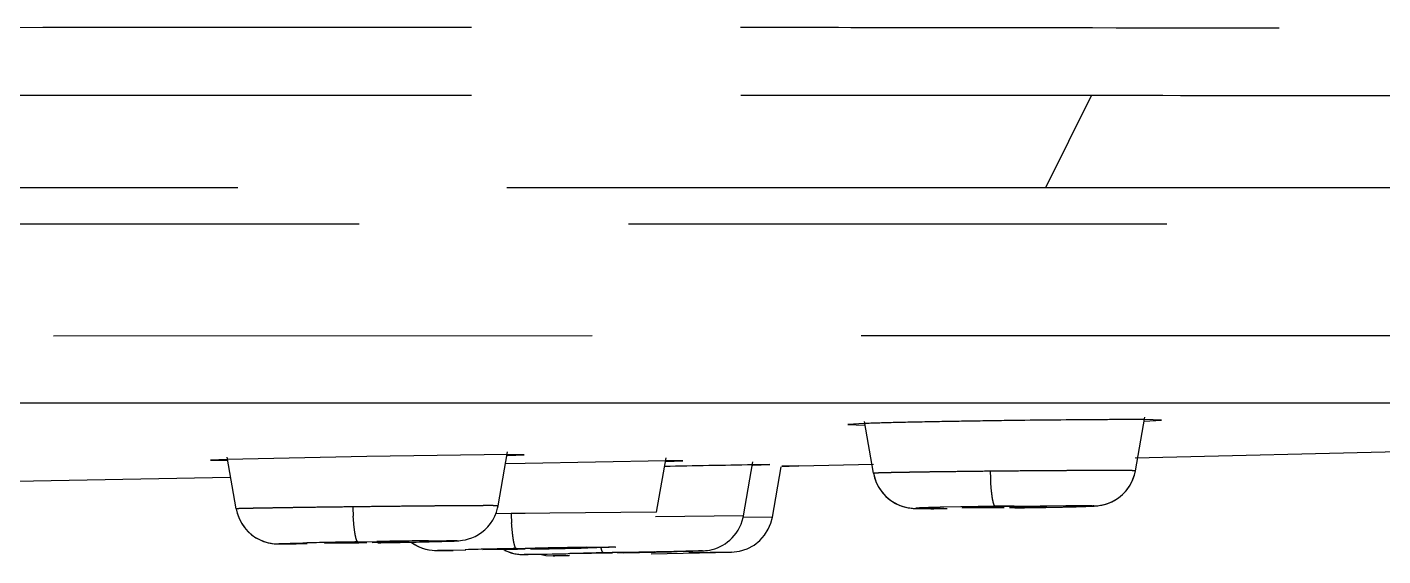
# Model space of a CAD drawing. Header units: millimetres. Extents: x 1236 to 1656, y -100 to 494.
# Drawn here: x 1505.091 to 1508.289, y 344.845 to 346.093 of the extents above; entities that cross this region are included whole.
import ezdxf

# ---------------------------------------------------------------- set-up
doc = ezdxf.new("R2010")
doc.units = ezdxf.units.MM
doc.header["$LTSCALE"] = 0.1
doc.linetypes.add('HIDDENX2', pattern=[19.05, 12.7, -6.35])
doc.layers.add('HIDDEN', color=8, linetype='HIDDENX2')

msp = doc.modelspace()

# ---------------------------------------------------------------- linework, layer by layer
at = {"layer": 'HIDDEN'}
for p, q in [((1493.4394, 345.932), (1507.6018, 345.932)), ((1507.6018, 345.932), (1507.4932, 345.7135)), ((1507.4931, 345.7133), (1495.6742, 345.7133)), ((1512.5448, 345.7134), (1507.4931, 345.7134)), ((1474.1245, 345.6287), (1512.7541, 345.6287)), ((1508.3287, 345.3641), (1503.0116, 345.3633)), ((1504.9637, 345.2057), (1506.1094, 345.2059)), ((1506.1094, 345.2059), (1506.1313, 345.2059)), ((1506.1313, 345.2059), (1506.1723, 345.2059)), ((1506.1723, 345.2059), (1506.2671, 345.2059)), ((1506.2671, 345.2059), (1506.367, 345.2059)), ((1506.367, 345.2059), (1506.4398, 345.2059)), ((1506.4398, 345.2059), (1506.4737, 345.2059)), ((1506.4737, 345.2059), (1506.5401, 345.2059)), ((1506.5401, 345.2059), (1506.5719, 345.2059)), ((1506.5719, 345.2059), (1506.6405, 345.2059)), ((1506.6405, 345.2059), (1507.0277, 345.206)), ((1507.0277, 345.206), (1507.1747, 345.206)), ((1507.1747, 345.206), (1507.397, 345.2061)), ((1507.397, 345.2061), (1507.5123, 345.2061)), ((1507.5123, 345.2061), (1507.7681, 345.2062)), ((1507.7681, 345.2062), (1507.8308, 345.2062)), ((1507.8308, 345.2062), (1508.6115, 345.2062)), ((1507.0664, 345.1573), (1507.0267, 345.155)), ((1507.0267, 345.155), (1507.0663, 345.1537)), ((1507.0876, 345.0398), (1507.066, 345.1619)), ((1507.7052, 345.0455), (1507.7276, 345.1722)), ((1507.7261, 345.1629), (1507.7669, 345.1652)), ((1507.7669, 345.1652), (1507.727, 345.1664)), ((1507.7045, 345.0765), (1508.6596, 345.0996)), ((1505.563, 345.0724), (1505.5236, 345.0706)), ((1505.5236, 345.0706), (1505.5632, 345.0701)), ((1505.8927, 345.0794), (1505.563, 345.0724)), ((1505.5845, 344.9559), (1505.563, 345.0776)), ((1506.2246, 345.0838), (1505.8927, 345.0794)), ((1506.2021, 344.9631), (1506.2246, 345.0903)), ((1506.2662, 345.0633), (1506.2195, 345.0624)), ((1506.224, 345.0815), (1506.2639, 345.0833)), ((1506.2639, 345.0833), (1506.2246, 345.0838)), ((1506.5981, 345.0689), (1506.2662, 345.0633)), ((1506.5757, 344.9483), (1506.5982, 345.0759)), ((1506.5978, 345.0674), (1506.6376, 345.069)), ((1506.6376, 345.069), (1506.5981, 345.0689)), ((1506.7808, 344.9393), (1506.8033, 345.0671)), ((1506.8029, 345.059), (1506.8427, 345.0602)), ((1506.8427, 345.0602), (1506.8032, 345.0597)), ((1506.911, 345.0573), (1507.0871, 345.0616)), ((1504.8926, 345.0179), (1505.5713, 345.0305)), ((1506.8491, 344.9364), (1506.8701, 345.0554)), ((1506.8714, 345.0564), (1506.8832, 345.0567)), ((1506.8833, 345.0567), (1506.8714, 345.0564)), ((1506.8832, 345.0567), (1506.8889, 345.0568)), ((1506.8888, 345.0568), (1506.8833, 345.0567)), ((1506.9106, 345.0573), (1506.8888, 345.0568)), ((1506.8889, 345.0568), (1506.9105, 345.0573)), ((1506.9105, 345.0573), (1506.911, 345.0573)), ((1507.0876, 345.0398), (1507.0895, 345.0311)), ((1507.3959, 345.0449), (1507.3627, 345.0446)), ((1507.419, 344.9626), (1507.5408, 344.9637)), ((1505.8927, 344.9609), (1505.8594, 344.9606)), ((1506.2329, 344.9448), (1506.1964, 344.9443)), ((1506.2662, 344.9452), (1506.2329, 344.9448)), ((1506.3243, 344.946), (1506.2662, 344.9452)), ((1506.5757, 344.9484), (1506.3243, 344.946)), ((1506.7808, 344.9394), (1506.5732, 344.9368)), ((1506.8491, 344.9364), (1506.7808, 344.9354)), ((1506.8455, 344.9221), (1506.8491, 344.9364)), ((1507.3747, 344.962), (1507.2534, 344.9597)), ((1507.2977, 344.9589), (1507.2959, 344.9587)), ((1507.2959, 344.9587), (1507.3764, 344.9587)), ((1507.3585, 344.9605), (1507.2977, 344.9589)), ((1507.3959, 344.9611), (1507.3839, 344.9609)), ((1507.4959, 344.9614), (1507.4211, 344.9614)), ((1507.4333, 344.9596), (1507.4864, 344.9608)), ((1507.4864, 344.9608), (1507.4941, 344.9612)), ((1507.4941, 344.9612), (1507.4959, 344.9614)), ((1507.6029, 344.9623), (1507.608, 344.9626)), ((1505.7027, 344.873), (1505.7132, 344.873)), ((1505.7132, 344.873), (1505.726, 344.8731)), ((1505.7927, 344.8752), (1505.8738, 344.8759)), ((1505.7945, 344.8753), (1505.7927, 344.8752)), ((1505.8551, 344.8769), (1505.7945, 344.8753)), ((1505.8804, 344.8773), (1505.8551, 344.8769)), ((1505.8717, 344.8779), (1505.916, 344.8787)), ((1505.8738, 344.8759), (1505.8927, 344.8762)), ((1505.8927, 344.8776), (1505.8804, 344.8773)), ((1505.9184, 344.878), (1505.8927, 344.8776)), ((1505.9049, 344.8764), (1505.9303, 344.8769)), ((1505.9927, 344.8786), (1505.9184, 344.878)), ((1505.9303, 344.8769), (1505.9832, 344.8781)), ((1505.9832, 344.8781), (1505.9909, 344.8784)), ((1505.9909, 344.8784), (1505.9927, 344.8786)), ((1506.0192, 344.8779), (1506.0382, 344.8783)), ((1506.0382, 344.8783), (1506.0549, 344.8787)), ((1506.0549, 344.8787), (1506.0692, 344.8791)), ((1506.0692, 344.8791), (1506.0811, 344.8794)), ((1506.0811, 344.8794), (1506.0908, 344.8797)), ((1506.0908, 344.8797), (1506.0983, 344.88)), ((1506.1259, 344.8582), (1506.0593, 344.8575)), ((1506.0626, 344.8574), (1506.0677, 344.8574)), ((1506.0627, 344.8578), (1506.1246, 344.8595)), ((1506.0677, 344.8574), (1506.0779, 344.8575)), ((1506.0779, 344.8575), (1506.0964, 344.8577)), ((1506.1662, 344.8597), (1506.2478, 344.8608)), ((1506.168, 344.8598), (1506.1662, 344.8597)), ((1506.2284, 344.8613), (1506.168, 344.8598)), ((1506.2537, 344.8618), (1506.2284, 344.8613)), ((1506.2454, 344.8622), (1506.2897, 344.863)), ((1506.2478, 344.8608), (1506.2662, 344.8612)), ((1506.2662, 344.8621), (1506.2537, 344.8618)), ((1506.3311, 344.849), (1506.2637, 344.848)), ((1506.2921, 344.8626), (1506.2662, 344.8621)), ((1506.2667, 344.848), (1506.2728, 344.848)), ((1506.2728, 344.848), (1506.3176, 344.8488)), ((1506.2787, 344.8614), (1506.304, 344.8619)), ((1506.3662, 344.8636), (1506.2921, 344.8626)), ((1506.3012, 344.8491), (1506.3297, 344.8497)), ((1506.304, 344.8619), (1506.3568, 344.8632)), ((1506.3043, 344.8485), (1506.3149, 344.846)), ((1506.3149, 344.846), (1506.3321, 344.8448)), ((1506.3176, 344.8488), (1506.3621, 344.8496)), ((1506.3297, 344.8497), (1506.4051, 344.8514)), ((1506.3366, 344.8449), (1506.3322, 344.8449)), ((1506.3322, 344.8449), (1506.3362, 344.8449)), ((1506.3362, 344.8449), (1506.3696, 344.8457)), ((1506.3707, 344.8457), (1506.3366, 344.8449)), ((1506.3568, 344.8632), (1506.3644, 344.8634)), ((1506.358, 344.8625), (1506.3783, 344.863)), ((1506.3644, 344.8634), (1506.3662, 344.8636)), ((1506.3712, 344.8502), (1506.4226, 344.8511)), ((1506.3729, 344.8503), (1506.3712, 344.8502)), ((1506.4333, 344.8517), (1506.3729, 344.8503)), ((1506.3783, 344.863), (1506.4135, 344.8638)), ((1506.4051, 344.8514), (1506.4505, 344.8524)), ((1506.4135, 344.8638), (1506.4351, 344.8643)), ((1506.4226, 344.8511), (1506.4531, 344.8517)), ((1506.4586, 344.8523), (1506.4333, 344.8517)), ((1506.4505, 344.8524), (1506.4948, 344.8533)), ((1506.4531, 344.8517), (1506.4712, 344.8521)), ((1506.4712, 344.8526), (1506.4586, 344.8523)), ((1506.4971, 344.8531), (1506.4712, 344.8526)), ((1506.4838, 344.8524), (1506.509, 344.8529)), ((1506.4948, 344.8533), (1506.6168, 344.8557)), ((1506.5712, 344.8544), (1506.4971, 344.8531)), ((1506.5618, 344.8541), (1506.5694, 344.8543)), ((1506.5632, 344.8498), (1506.7527, 344.8538)), ((1506.5681, 344.8539), (1506.5837, 344.8542)), ((1506.5694, 344.8543), (1506.5712, 344.8544)), ((1506.5837, 344.8542), (1506.6241, 344.8552)), ((1506.6241, 344.8552), (1506.6617, 344.8561)), ((1506.7527, 344.8538), (1506.6518, 344.8517)), ((1506.6617, 344.8561), (1506.6779, 344.8565)), ((1506.6779, 344.8565), (1506.6828, 344.8567)), ((1506.6828, 344.8567), (1506.6852, 344.8567))]:
    msp.add_line(p, q, dxfattribs=at)
for points in [[(1507.0877, 345.0398), (1507.0901, 345.0294), (1507.0949, 345.0162), (1507.1015, 345.0039), (1507.1095, 344.9929), (1507.1186, 344.9833), (1507.1286, 344.9753), (1507.1392, 344.9688), (1507.1498, 344.9639), (1507.1602, 344.9605), (1507.1693, 344.9585), (1507.176, 344.9575), (1507.1811, 344.9571), (1507.1847, 344.9569), (1507.1877, 344.9567), (1507.191, 344.9567), (1507.1947, 344.9566), (1507.1989, 344.9565), (1507.2038, 344.9564), (1507.2093, 344.9564), (1507.2155, 344.9564), (1507.2225, 344.9563), (1507.23, 344.9563)], [(1507.0895, 345.0311), (1507.094, 345.0181), (1507.1001, 345.006), (1507.1077, 344.995), (1507.1164, 344.9854), (1507.1259, 344.9773), (1507.136, 344.9706), (1507.1463, 344.9654), (1507.1566, 344.9615), (1507.1659, 344.9591), (1507.1733, 344.9579), (1507.1791, 344.9572), (1507.1798, 344.9572)], [(1507.6066, 344.9625), (1507.6098, 344.9627), (1507.6136, 344.963), (1507.6191, 344.9636), (1507.6261, 344.9648), (1507.6353, 344.9671), (1507.6456, 344.9708), (1507.6556, 344.9757), (1507.6653, 344.9819), (1507.6747, 344.9896), (1507.6833, 344.9987), (1507.6911, 345.0093), (1507.6976, 345.0212), (1507.7025, 345.0342), (1507.7026, 345.0348)], [(1507.608, 344.9626), (1507.6119, 344.9629), (1507.6164, 344.9633), (1507.623, 344.9642), (1507.6311, 344.9659), (1507.6401, 344.9686), (1507.6497, 344.9726), (1507.6591, 344.9777), (1507.6683, 344.9841), (1507.6771, 344.9919), (1507.6852, 345.001), (1507.6925, 345.0115), (1507.6984, 345.0231), (1507.7029, 345.0357), (1507.7052, 345.0456)], [(1506.0983, 344.88), (1506.1014, 344.8801), (1506.1042, 344.8803), (1506.1068, 344.8804), (1506.1096, 344.8806), (1506.1134, 344.8809), (1506.1182, 344.8816), (1506.125, 344.8828), (1506.1327, 344.8848), (1506.1404, 344.8875), (1506.1482, 344.891), (1506.1559, 344.8953), (1506.1635, 344.9005), (1506.1709, 344.9065), (1506.1777, 344.9134), (1506.184, 344.9211), (1506.1896, 344.9294), (1506.1942, 344.9383), (1506.1981, 344.9477), (1506.201, 344.9577), (1506.2021, 344.9632)], [(1505.5845, 344.9559), (1505.5867, 344.9463), (1505.5912, 344.9335)], [(1505.5846, 344.9559), (1505.5869, 344.9457), (1505.5916, 344.9328), (1505.5977, 344.9211), (1505.6051, 344.9107), (1505.6132, 344.9017), (1505.6219, 344.8941), (1505.6312, 344.8878), (1505.6407, 344.8827), (1505.6505, 344.8787), (1505.6597, 344.876), (1505.6682, 344.8744), (1505.675, 344.8735), (1505.6793, 344.8733), (1505.6823, 344.8731)], [(1505.5912, 344.9335), (1505.5972, 344.9219), (1505.6044, 344.9115), (1505.6123, 344.9025), (1505.6209, 344.8949), (1505.63, 344.8884), (1505.6394, 344.8833), (1505.6491, 344.8792), (1505.6583, 344.8763), (1505.6669, 344.8746), (1505.6739, 344.8736), (1505.6784, 344.8733), (1505.6817, 344.8732), (1505.6851, 344.8731)], [(1506.6852, 344.8567), (1506.6865, 344.8568), (1506.6885, 344.8569), (1506.6914, 344.8572), (1506.6961, 344.8577), (1506.7017, 344.8586), (1506.7073, 344.8599), (1506.7133, 344.8617), (1506.7194, 344.8639), (1506.7257, 344.8667), (1506.7318, 344.8699), (1506.7378, 344.8736), (1506.7435, 344.8777), (1506.749, 344.8823), (1506.7542, 344.8873), (1506.7591, 344.8928), (1506.7638, 344.8988), (1506.768, 344.9053), (1506.7718, 344.9122), (1506.7751, 344.9196), (1506.7778, 344.9274), (1506.78, 344.9356), (1506.7807, 344.9394)], [(1507.4789, 344.9591), (1507.4937, 344.9594), (1507.5078, 344.9597), (1507.521, 344.96), (1507.5334, 344.9602), (1507.5449, 344.9605), (1507.5554, 344.9608), (1507.5651, 344.961)], [(1507.5651, 344.961), (1507.5737, 344.9613), (1507.5815, 344.9615), (1507.5883, 344.9617)], [(1507.5883, 344.9617), (1507.5943, 344.9619), (1507.5995, 344.9622), (1507.6039, 344.9624)], [(1506.7528, 344.8538), (1506.7718, 344.856), (1506.7898, 344.8618), (1506.8058, 344.8704), (1506.8195, 344.8813), (1506.8307, 344.8939), (1506.8394, 344.9077), (1506.8455, 344.9221)], [(1505.6851, 344.8731), (1505.6877, 344.873), (1505.6908, 344.873), (1505.6943, 344.873), (1505.7027, 344.873)], [(1505.9867, 344.8772), (1505.9981, 344.8774), (1506.0192, 344.8779)], [(1505.9968, 344.8774), (1506.0047, 344.8721), (1506.0133, 344.8674), (1506.0219, 344.8637), (1506.0306, 344.861), (1506.0387, 344.8591)], [(1505.9969, 344.8774), (1505.9973, 344.877), (1506.0057, 344.8715), (1506.0144, 344.8669), (1506.023, 344.8633), (1506.0318, 344.8607)], [(1506.0318, 344.8607), (1506.0398, 344.8589), (1506.0466, 344.858), (1506.0518, 344.8576), (1506.0547, 344.8575), (1506.0567, 344.8574), (1506.0586, 344.8574), (1506.0626, 344.8574)], [(1506.2148, 344.8596), (1506.2211, 344.8566), (1506.2281, 344.8538), (1506.2349, 344.8516), (1506.2417, 344.85), (1506.248, 344.8489), (1506.2535, 344.8483), (1506.258, 344.848), (1506.2606, 344.8479), (1506.2624, 344.8479), (1506.2639, 344.8479), (1506.2667, 344.848)], [(1506.2184, 344.8578), (1506.2251, 344.8549), (1506.2318, 344.8525), (1506.2385, 344.8507), (1506.2449, 344.8494), (1506.2508, 344.8486), (1506.2557, 344.8481), (1506.2566, 344.8481)]]:
    msp.add_lwpolyline(points, dxfattribs=at)
for centre, radius, start, end in [((1508.0422, 274.5498), 70.5208, 91.006707, 91.176042), ((1508.1542, 345.0711), 0.7919, 181.9187, 183.5249), ((1506.669, 344.9905), 0.8101, 182.1172, 183.6923), ((1507.0379, 344.9763), 0.8057, 182.2426, 183.8292), ((1507.5146, 336.329), 8.6329, 90.86744, 91.03582), ((1507.6719, 325.1953), 19.7689, 90.73288, 90.86147), ((1507.2684, 354.1552), 9.1971, 270.67289, 270.7943), ((1507.5225, 335.8357), 9.1263, 90.63689, 90.79477), ((1507.2772, 353.5916), 8.6335, 270.86744, 271.03581), ((1507.2336, 358.1732), 13.2163, 270.81193, 271.33778), ((1506.2317, 324.19), 20.691, 90.99678, 91.33158), ((1506.3438, 318.938), 25.9443, 90.6756, 90.94478), ((1505.5595, 365.5088), 20.6361, 270.99636, 271.33302), ((1506.8496, 314.1219), 30.7462, 91.12587, 91.35112), ((1507.0252, 306.2415), 38.6285, 90.91013, 91.09098), ((1505.6899, 375.5194), 30.6641, 271.12559, 271.35209), ((1505.2225, 405.7578), 60.9188, 271.199268, 271.313268), ((1506.1134, 363.1612), 18.3125, 271.23782, 271.40308)]:
    msp.add_arc(centre, radius, start, end, dxfattribs=at)
for points, knots in [([(1493.4392, 346.091), (1494.1797, 346.0913), (1495.6579, 346.0916), (1497.8688, 346.0909), (1500.0625, 346.0913), (1501.8744, 346.0911), (1503.3035, 346.0913), (1504.3512, 346.0917), (1505.3739, 346.0925), (1506.207, 346.0929), (1506.8541, 346.0925), (1507.4668, 346.0917), (1508.1908, 346.0906), (1509.0022, 346.0907), (1509.5171, 346.0912), (1509.7604, 346.0913)], [0, 0, 0, 0, 0.136111, 0.271708, 0.406381, 0.539336, 0.604747, 0.669067, 0.731911, 0.792739, 0.82219, 0.850865, 0.905361, 0.95527, 1, 1, 1, 1]), ([(1507.6016, 345.9321), (1507.8255, 345.9318), (1508.1566, 345.931), (1508.5913, 345.9309), (1508.9014, 345.9313), (1509.1991, 345.9317), (1509.5677, 345.9321), (1509.992, 345.9322), (1510.457, 345.9319), (1510.8631, 345.9317), (1511.2103, 345.9318), (1511.5018, 345.9318), (1511.7438, 345.932), (1511.9442, 345.9322), (1512.11, 345.9321), (1512.2473, 345.9314), (1512.3466, 345.9299), (1512.4162, 345.928), (1512.4629, 345.927), (1512.5071, 345.9267), (1512.562, 345.9276), (1512.6022, 345.9292), (1512.6285, 345.9303)], [0, 0, 0, 0, 0.133607, 0.19758, 0.259399, 0.318713, 0.375203, 0.479409, 0.571916, 0.652723, 0.721724, 0.779117, 0.826691, 0.866143, 0.898715, 0.925633, 0.948075, 0.957981, 0.967221, 0.97596, 0.984311, 1, 1, 1, 1]), ([(1507.3959, 345.164), (1507.3624, 345.1635), (1507.2979, 345.1626), (1507.2073, 345.161), (1507.131, 345.1593), (1507.0857, 345.158), (1507.0664, 345.1573)], [0, 0, 0, 0, 0.304942, 0.587162, 0.824596, 1, 1, 1, 1]), ([(1507.727, 345.1664), (1507.7076, 345.1665), (1507.662, 345.1665), (1507.5517, 345.1659), (1507.4607, 345.1649), (1507.3959, 345.164)], [0, 0, 0, 0, 0.175493, 0.413004, 1, 1, 1, 1]), ([(1507.3627, 345.0446), (1507.3444, 345.0444), (1507.3085, 345.044), (1507.2645, 345.0434), (1507.2311, 345.043), (1507.2081, 345.0427), (1507.1866, 345.0423), (1507.1669, 345.042), (1507.1492, 345.0417), (1507.1334, 345.0414), (1507.1217, 345.0411), (1507.1134, 345.0409), (1507.1081, 345.0407), (1507.1033, 345.0406), (1507.0992, 345.0405), (1507.0957, 345.0403), (1507.0929, 345.0402), (1507.0906, 345.0401), (1507.0892, 345.04), (1507.0883, 345.0399), (1507.0879, 345.0399), (1507.0877, 345.0398), (1507.0876, 345.0398), (1507.0876, 345.0397)], [0, 0, 0, 0, 0.200367, 0.390777, 0.479841, 0.563781, 0.641965, 0.713763, 0.778555, 0.835838, 0.885177, 0.906732, 0.926136, 0.943337, 0.95829, 0.970977, 0.981383, 0.989495, 0.995301, 0.997336, 0.998791, 0.99967, 1, 1, 1, 1]), ([(1507.7052, 345.0456), (1507.7052, 345.0456), (1507.705, 345.0456), (1507.7048, 345.0457), (1507.7043, 345.0457), (1507.7036, 345.0458), (1507.7028, 345.0458), (1507.7013, 345.0459), (1507.699, 345.046), (1507.6956, 345.046), (1507.6916, 345.0461), (1507.6868, 345.0462), (1507.6813, 345.0462), (1507.6752, 345.0463), (1507.6656, 345.0463), (1507.6521, 345.0463), (1507.6341, 345.0463), (1507.6137, 345.0463), (1507.5913, 345.0462), (1507.567, 345.0461), (1507.5411, 345.046), (1507.5039, 345.0458), (1507.4554, 345.0454), (1507.4159, 345.0451), (1507.3959, 345.0449)], [0, 0, 0, 0, 0.00037, 0.001317, 0.002864, 0.005013, 0.007762, 0.011107, 0.019574, 0.030388, 0.043521, 0.058944, 0.07663, 0.09655, 0.118665, 0.169208, 0.227695, 0.293558, 0.366216, 0.444975, 0.529082, 0.617778, 0.805539, 1, 1, 1, 1]), ([(1507.3747, 344.9619), (1507.3741, 344.962), (1507.3732, 344.9629), (1507.3723, 344.9643), (1507.3711, 344.967), (1507.3698, 344.9716), (1507.3676, 344.9822), (1507.3655, 344.9994), (1507.3643, 345.0142), (1507.3638, 345.0224)], [0, 0, 0, 0, 0.029197, 0.052577, 0.083169, 0.168084, 0.284783, 0.603425, 1, 1, 1, 1]), ([(1506.2021, 344.9631), (1506.2021, 344.9632), (1506.2019, 344.9632), (1506.2017, 344.9632), (1506.2012, 344.9632), (1506.2005, 344.9633), (1506.1997, 344.9633), (1506.1982, 344.9633), (1506.1958, 344.9633), (1506.1925, 344.9634), (1506.1884, 344.9634), (1506.1836, 344.9634), (1506.1782, 344.9634), (1506.172, 344.9634), (1506.1624, 344.9634), (1506.1489, 344.9633), (1506.1309, 344.9632), (1506.1105, 344.9631), (1506.0881, 344.9629), (1506.0638, 344.9627), (1506.0379, 344.9625), (1506.0007, 344.9621), (1505.9521, 344.9616), (1505.9127, 344.9612), (1505.8927, 344.9609)], [0, 0, 0, 0, 0.000355, 0.001304, 0.002856, 0.005011, 0.007767, 0.01112, 0.019603, 0.030433, 0.04358, 0.059018, 0.076717, 0.096649, 0.118775, 0.169337, 0.227836, 0.293706, 0.366365, 0.44512, 0.529216, 0.617895, 0.805607, 1, 1, 1, 1]), ([(1507.5408, 344.9637), (1507.5503, 344.9637), (1507.5636, 344.9638), (1507.5801, 344.9637), (1507.5897, 344.9637), (1507.5965, 344.9636), (1507.6009, 344.9635), (1507.6034, 344.9634), (1507.6054, 344.9633), (1507.6067, 344.9632), (1507.6076, 344.9632), (1507.608, 344.9631), (1507.6082, 344.963), (1507.608, 344.9629), (1507.6079, 344.9629), (1507.6075, 344.9628), (1507.6068, 344.9627), (1507.6056, 344.9626), (1507.6037, 344.9625), (1507.6013, 344.9623), (1507.597, 344.9621), (1507.5904, 344.9619), (1507.581, 344.9615), (1507.5647, 344.961), (1507.5515, 344.9607), (1507.5422, 344.9605)], [0, 0, 0, 0, 0.212425, 0.299014, 0.371368, 0.428748, 0.451591, 0.470415, 0.48514, 0.495757, 0.50228, 0.504025, 0.504814, 0.505376, 0.506831, 0.509285, 0.512755, 0.522756, 0.536845, 0.555009, 0.577177, 0.633192, 0.704218, 0.78958, 1, 1, 1, 1]), ([(1505.8594, 344.9605), (1505.8409, 344.9603), (1505.8051, 344.9599), (1505.761, 344.9593), (1505.7278, 344.9588), (1505.7049, 344.9585), (1505.6834, 344.9581), (1505.6638, 344.9578), (1505.6461, 344.9575), (1505.6305, 344.9572), (1505.6171, 344.957), (1505.6073, 344.9567), (1505.6006, 344.9566), (1505.5965, 344.9565), (1505.593, 344.9564), (1505.5901, 344.9563), (1505.5881, 344.9562), (1505.5868, 344.9561), (1505.586, 344.9561), (1505.5854, 344.956), (1505.585, 344.956), (1505.5847, 344.956), (1505.5846, 344.956), (1505.5846, 344.9559)], [0, 0, 0, 0, 0.201697, 0.391585, 0.480379, 0.564203, 0.642332, 0.714045, 0.778622, 0.835528, 0.884463, 0.925143, 0.942298, 0.957283, 0.970065, 0.980616, 0.98891, 0.992202, 0.99492, 0.99706, 0.998621, 0.999599, 1, 1, 1, 1]), ([(1505.8717, 344.8779), (1505.8711, 344.8779), (1505.8702, 344.8788), (1505.8693, 344.8802), (1505.8681, 344.8829), (1505.8668, 344.8875), (1505.8645, 344.8981), (1505.8623, 344.9152), (1505.8611, 344.9301), (1505.8605, 344.9383)], [0, 0, 0, 0, 0.028979, 0.052157, 0.08255, 0.16716, 0.283726, 0.602654, 1, 1, 1, 1]), ([(1507.2534, 344.9597), (1507.2484, 344.9596), (1507.2388, 344.9593), (1507.2254, 344.959), (1507.2139, 344.9586), (1507.2055, 344.9583), (1507.1999, 344.9581), (1507.1964, 344.9579), (1507.1936, 344.9578), (1507.1915, 344.9577), (1507.1901, 344.9576), (1507.1893, 344.9575), (1507.1887, 344.9574), (1507.1882, 344.9574), (1507.1878, 344.9573), (1507.1876, 344.9573), (1507.1874, 344.9572), (1507.1876, 344.9571), (1507.1878, 344.9571), (1507.1881, 344.957), (1507.1886, 344.9569), (1507.1896, 344.9569), (1507.1911, 344.9568), (1507.1934, 344.9567), (1507.1962, 344.9566), (1507.1996, 344.9566), (1507.2036, 344.9565), (1507.2099, 344.9565), (1507.2191, 344.9564), (1507.2316, 344.9564), (1507.2459, 344.9564), (1507.256, 344.9565), (1507.2613, 344.9565)], [0, 0, 0, 0, 0.108847, 0.205081, 0.287649, 0.355797, 0.384251, 0.408843, 0.42949, 0.446106, 0.452878, 0.458622, 0.46334, 0.467033, 0.469707, 0.471372, 0.47209, 0.4727, 0.47423, 0.476765, 0.480316, 0.484888, 0.497101, 0.513408, 0.533803, 0.558213, 0.586537, 0.61867, 0.693953, 0.783234, 0.885631, 1, 1, 1, 1]), ([(1506.2454, 344.8621), (1506.2448, 344.8621), (1506.2439, 344.863), (1506.243, 344.8644), (1506.2418, 344.867), (1506.2405, 344.8716), (1506.2389, 344.8787), (1506.2375, 344.8876), (1506.2356, 344.9024), (1506.2346, 344.9142), (1506.234, 344.9225)], [0, 0, 0, 0, 0.028878, 0.051943, 0.082222, 0.16665, 0.283129, 0.429518, 0.602246, 1, 1, 1, 1]), ([(1505.7519, 344.8734), (1505.7425, 344.8733), (1505.7292, 344.8732), (1505.7127, 344.8731), (1505.7031, 344.873), (1505.6963, 344.873), (1505.6919, 344.8731), (1505.6894, 344.8731), (1505.6875, 344.8731), (1505.686, 344.8732), (1505.6853, 344.8732), (1505.6846, 344.8733), (1505.6852, 344.8734), (1505.6858, 344.8735), (1505.6873, 344.8736), (1505.6891, 344.8737), (1505.6916, 344.8738), (1505.6958, 344.874), (1505.7025, 344.8742), (1505.712, 344.8745), (1505.7283, 344.8749), (1505.7415, 344.8753), (1505.7508, 344.8755)], [0, 0, 0, 0, 0.212351, 0.298866, 0.371123, 0.428387, 0.451167, 0.469924, 0.484578, 0.495116, 0.501546, 0.503904, 0.505802, 0.511752, 0.521797, 0.535938, 0.554159, 0.576389, 0.632538, 0.703711, 0.789234, 1, 1, 1, 1]), ([(1506.0379, 344.8804), (1506.0474, 344.8805), (1506.0607, 344.8807), (1506.0772, 344.8808), (1506.0868, 344.8808), (1506.0936, 344.8808), (1506.0981, 344.8808), (1506.1006, 344.8808), (1506.1025, 344.8807), (1506.1039, 344.8807), (1506.1046, 344.8806), (1506.105, 344.8806), (1506.1052, 344.8806), (1506.1054, 344.8806), (1506.1053, 344.8805), (1506.1051, 344.8805), (1506.1048, 344.8804), (1506.1041, 344.8804), (1506.1029, 344.8803), (1506.101, 344.8802), (1506.0986, 344.8801), (1506.0943, 344.8799), (1506.0877, 344.8797), (1506.0783, 344.8794), (1506.062, 344.8789), (1506.0489, 344.8786), (1506.0396, 344.8784)], [0, 0, 0, 0, 0.212764, 0.299525, 0.372049, 0.429594, 0.452517, 0.471417, 0.486215, 0.496896, 0.500696, 0.50347, 0.505223, 0.505978, 0.506403, 0.507781, 0.510176, 0.513592, 0.523497, 0.537499, 0.555583, 0.577677, 0.633557, 0.704465, 0.789726, 1, 1, 1, 1]), ([(1506.4117, 344.8652), (1506.4211, 344.8653), (1506.4344, 344.8655), (1506.451, 344.8657), (1506.4606, 344.8658), (1506.4683, 344.8659), (1506.4734, 344.8659), (1506.4763, 344.8659), (1506.4779, 344.8659), (1506.4785, 344.8658), (1506.4793, 344.8658), (1506.4787, 344.8657), (1506.4781, 344.8657), (1506.4767, 344.8656), (1506.4739, 344.8655), (1506.469, 344.8653), (1506.4616, 344.865), (1506.4522, 344.8648), (1506.4359, 344.8643), (1506.4228, 344.864), (1506.4135, 344.8638)], [0, 0, 0, 0, 0.212979, 0.299853, 0.372492, 0.43015, 0.472084, 0.486935, 0.497667, 0.504285, 0.506805, 0.508466, 0.514207, 0.52405, 0.537995, 0.578066, 0.633848, 0.704668, 0.789851, 1, 1, 1, 1]), ([(1506.4505, 344.8523), (1506.45, 344.8523), (1506.4492, 344.8529), (1506.4484, 344.854), (1506.4474, 344.8559), (1506.4462, 344.8594), (1506.4454, 344.8625), (1506.445, 344.8643)], [0, 0, 0, 0, 0.110409, 0.193269, 0.299964, 0.593527, 1, 1, 1, 1]), ([(1506.6168, 344.8557), (1506.6262, 344.8559), (1506.6427, 344.8562), (1506.662, 344.8565), (1506.6732, 344.8567), (1506.6793, 344.8568), (1506.6818, 344.8568), (1506.6849, 344.8568), (1506.6822, 344.8566), (1506.6798, 344.8566), (1506.6741, 344.8564), (1506.6631, 344.8561), (1506.6442, 344.8556), (1506.628, 344.8553), (1506.6187, 344.8551)], [0, 0, 0, 0, 0.213101, 0.372742, 0.430466, 0.472464, 0.498107, 0.507281, 0.514575, 0.538293, 0.5783, 0.634025, 0.789928, 1, 1, 1, 1])]:
    msp.add_open_spline(points, degree=3, knots=knots, dxfattribs=at)
msp.add_open_spline([(1506.9111, 345.0573), (1506.911, 345.0573), (1506.911, 345.0573), (1506.911, 345.0573)], degree=3, dxfattribs=at)

doc.saveas('drawing.dxf')
